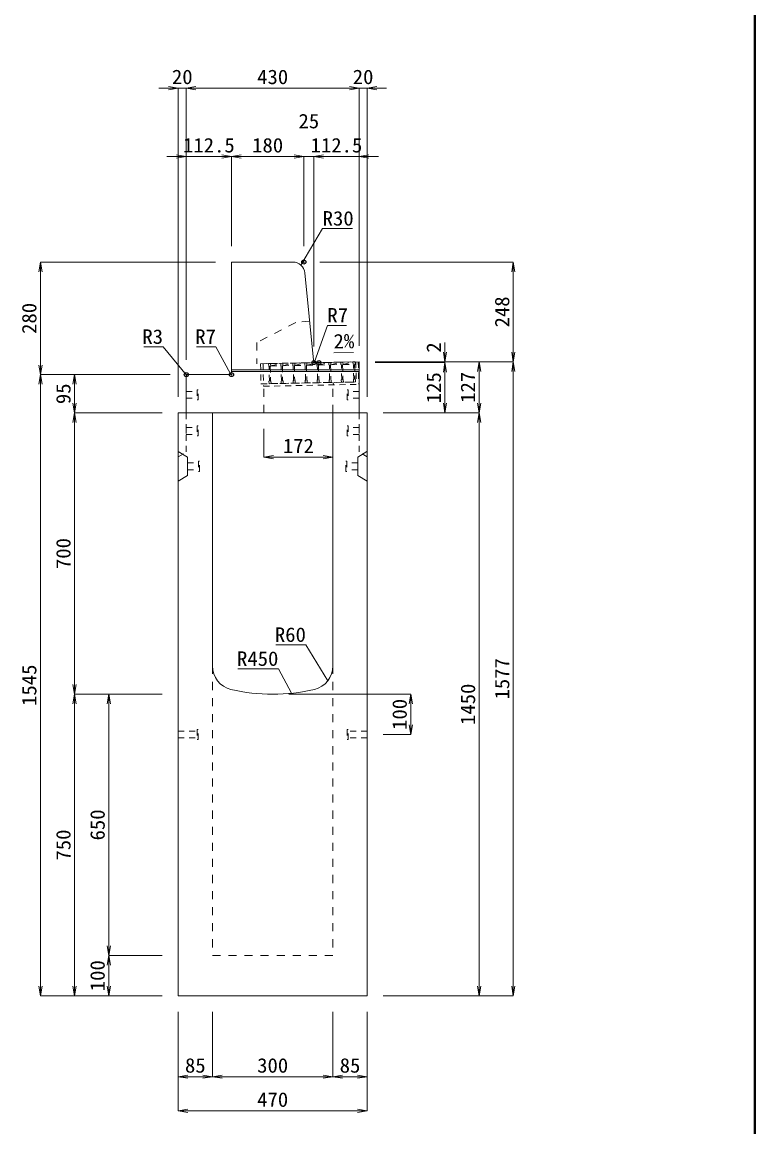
# Model space of a CAD drawing. Units: millimetres at full size; some dimension numbers follow another scale. Extents: x -18734 to 51600, y -18820 to 17820.
# Drawn here: x 22776 to 24600, y 12324 to 15072 of the extents above; entities that cross this region are included whole.
import ezdxf
from ezdxf.enums import TextEntityAlignment as Align

# ---------------------------------------------------------------- set-up
doc = ezdxf.new("R2010")
doc.units = ezdxf.units.MM
doc.header["$LTSCALE"] = 20
doc.header["$PDMODE"] = 32
doc.header["$PDSIZE"] = 10
doc.linetypes.add('USER1', pattern=[2, 1, -1])
doc.linetypes.add('USER2', pattern=[1.35, 0.75, -0.6])
for name, color, linetype, lineweight in [('インサート', 3, 'USER2', 9), ('グレーチング', 7, 'USER2', 5), ('受枠', 3, 'USER2', 9), ('図枠', 7, 'Continuous', 5), ('寸法線', 7, 'Continuous', 13), ('引出線', 4, 'Continuous', 13), ('本体', 2, 'Continuous', 13), ('目地', 132, 'Continuous', 5)]:
    doc.layers.add(name, color=color, linetype=linetype, lineweight=lineweight)
doc.layers.add('作業エリア', color=11, linetype='Continuous')
doc.styles.add('ＭＳ 明朝', font='')
doc.styles.get('ＭＳ 明朝').set_extended_font_data('MS Mincho')

# ---------------------------------------------------------------- blocks, each defined once
blk = doc.blocks.new('open_arrow')
at = {"color": 0, "linetype": 'Continuous', "lineweight": -2}
blk.add_lwpolyline([(7.5, 1.25), (0, 0), (7.5, -1.25)], dxfattribs=at)

msp = doc.modelspace()

# ---------------------------------------------------------------- linework, layer by layer
at = {"layer": 'インサート'}
for p, q in [((23185, 14153.5), (23212, 14153.5)), ((23185, 14153.5), (23185, 14136.5)), ((23215, 14157.5), (23212, 14157.5)), ((23212, 14157.5), (23212, 14132.5)), ((23215, 14132.5), (23215, 14157.5)), ((23585, 14157.5), (23588, 14157.5)), ((23585, 14132.5), (23585, 14157.5)), ((23588, 14157.5), (23588, 14132.5)), ((23615, 14153.5), (23588, 14153.5)), ((23615, 14153.5), (23615, 14136.5)), ((23185, 14136.5), (23212, 14136.5)), ((23212, 14132.5), (23215, 14132.5)), ((23588, 14132.5), (23585, 14132.5)), ((23615, 14136.5), (23588, 14136.5)), ((23185, 14063.5), (23212, 14063.5)), ((23185, 14063.5), (23185, 14046.5)), ((23185, 14046.5), (23212, 14046.5)), ((23215, 14067.5), (23212, 14067.5)), ((23212, 14067.5), (23212, 14042.5)), ((23215, 14042.5), (23215, 14067.5)), ((23585, 14067.5), (23588, 14067.5)), ((23585, 14042.5), (23585, 14067.5)), ((23588, 14067.5), (23588, 14042.5)), ((23615, 14063.5), (23588, 14063.5)), ((23615, 14046.5), (23588, 14046.5)), ((23615, 14063.5), (23615, 14046.5)), ((23212, 14042.5), (23215, 14042.5)), ((23588, 14042.5), (23585, 14042.5)), ((23188.2, 13975.5), (23215.2, 13975.5)), ((23188.2, 13975.5), (23188.2, 13958.5)), ((23218.2, 13979.5), (23215.2, 13979.5)), ((23215.2, 13979.5), (23215.2, 13954.5)), ((23218.2, 13954.5), (23218.2, 13979.5)), ((23581.8, 13979.5), (23584.8, 13979.5)), ((23581.8, 13954.5), (23581.8, 13979.5)), ((23584.8, 13979.5), (23584.8, 13954.5)), ((23611.8, 13975.5), (23584.8, 13975.5)), ((23611.8, 13975.5), (23611.8, 13958.5)), ((23188.2, 13958.5), (23215.2, 13958.5)), ((23215.2, 13954.5), (23218.2, 13954.5)), ((23584.8, 13954.5), (23581.8, 13954.5)), ((23611.8, 13958.5), (23584.8, 13958.5)), ((23165, 13308.5), (23212, 13308.5)), ((23165, 13308.5), (23165, 13291.5)), ((23215, 13312.5), (23212, 13312.5)), ((23212, 13312.5), (23212, 13287.5)), ((23215, 13287.5), (23215, 13312.5)), ((23588, 13312.5), (23585, 13312.5)), ((23585, 13312.5), (23585, 13287.5)), ((23588, 13287.5), (23588, 13312.5)), ((23635, 13308.5), (23588, 13308.5)), ((23635, 13291.5), (23635, 13308.5)), ((23165, 13291.5), (23212, 13291.5)), ((23212, 13287.5), (23215, 13287.5)), ((23585, 13287.5), (23588, 13287.5)), ((23635, 13291.5), (23588, 13291.5))]:
    msp.add_line(p, q, dxfattribs=at)
at = {"layer": 'グレーチング'}
for p, q in [((23389.92, 14222.5), (23604.88, 14226.8)), ((23395.04, 14216.6), (23419.92, 14223.1)), ((23395.04, 14216.6), (23420.04, 14217.1)), ((23425.04, 14217.2), (23449.91, 14223.7)), ((23425.04, 14217.2), (23450.03, 14217.7)), ((23455.03, 14217.8), (23479.91, 14224.3)), ((23455.03, 14217.8), (23480.03, 14218.3)), ((23485.03, 14218.4), (23509.9, 14224.9)), ((23485.03, 14218.4), (23510.02, 14218.9)), ((23515.02, 14219), (23539.89, 14225.5)), ((23515.02, 14219), (23540.01, 14219.5)), ((23545.01, 14219.6), (23569.89, 14226.1)), ((23545.01, 14219.6), (23570.01, 14220.1)), ((23575.01, 14220.2), (23599.88, 14226.7)), ((23575.01, 14220.2), (23600, 14220.7)), ((23390.92, 14172.51), (23605.88, 14176.81))]:
    msp.add_line(p, q, dxfattribs=at)
for points in [[(23389.92, 14222.5), (23394.92, 14222.6), (23395.04, 14216.6), (23394.06, 14215.58), (23394.78, 14179.59), (23395.8, 14178.61), (23395.92, 14172.61), (23390.92, 14172.51), (23390.8, 14178.51), (23391.78, 14179.53), (23391.06, 14215.52), (23390.04, 14216.5)], [(23419.92, 14223.1), (23424.92, 14223.2), (23425.04, 14217.2), (23424.06, 14216.18), (23424.78, 14180.19), (23425.8, 14179.21), (23425.92, 14173.21), (23420.92, 14173.11), (23420.8, 14179.11), (23421.78, 14180.13), (23421.06, 14216.12), (23420.04, 14217.1)], [(23449.91, 14223.7), (23454.91, 14223.8), (23455.03, 14217.8), (23454.05, 14216.78), (23454.77, 14180.79), (23455.79, 14179.81), (23455.91, 14173.81), (23450.91, 14173.71), (23450.79, 14179.71), (23451.77, 14180.73), (23451.05, 14216.72), (23450.03, 14217.7)], [(23479.91, 14224.3), (23484.91, 14224.4), (23485.03, 14218.4), (23484.05, 14217.38), (23484.77, 14181.39), (23485.79, 14180.41), (23485.91, 14174.41), (23480.91, 14174.31), (23480.79, 14180.31), (23481.77, 14181.33), (23481.05, 14217.32), (23480.03, 14218.3)], [(23509.9, 14224.9), (23514.9, 14225), (23515.02, 14219), (23514.04, 14217.98), (23514.76, 14181.99), (23515.78, 14181.01), (23515.9, 14175.01), (23510.9, 14174.91), (23510.78, 14180.91), (23511.76, 14181.93), (23511.04, 14217.92), (23510.02, 14218.9)], [(23539.89, 14225.5), (23544.89, 14225.6), (23545.01, 14219.6), (23544.03, 14218.58), (23544.75, 14182.59), (23545.77, 14181.61), (23545.89, 14175.61), (23540.89, 14175.51), (23540.77, 14181.51), (23541.75, 14182.53), (23541.03, 14218.52), (23540.01, 14219.5)], [(23569.89, 14226.1), (23574.89, 14226.2), (23575.01, 14220.2), (23574.03, 14219.18), (23574.75, 14183.19), (23575.77, 14182.21), (23575.89, 14176.21), (23570.89, 14176.11), (23570.77, 14182.11), (23571.75, 14183.13), (23571.03, 14219.12), (23570.01, 14220.1)], [(23599.88, 14226.7), (23604.88, 14226.8), (23605, 14220.8), (23604.02, 14219.78), (23604.74, 14183.79), (23605.76, 14182.81), (23605.88, 14176.81), (23600.88, 14176.71), (23600.76, 14182.71), (23601.74, 14183.73), (23601.02, 14219.72), (23600, 14220.7)]]:
    msp.add_lwpolyline(points, close=True, dxfattribs=at)
at = {"layer": '作業エリア'}
for p in [(23477.5, 14475), (23502.5, 14225), (23515, 14225), (23185, 14195), (23297.5, 14195)]:
    msp.add_point(p, dxfattribs=at)
at = {"layer": '受枠'}
for p, q in [((23369.93, 14222.1), (23612.88, 14226.96)), ((23369.93, 14222.1), (23370.93, 14172.11)), ((23375.93, 14222.22), (23377.05, 14166.23)), ((23606.88, 14226.84), (23607.88, 14176.85)), ((23612.88, 14226.96), (23614, 14170.97)), ((23370.93, 14172.11), (23607.88, 14176.85)), ((23377.05, 14166.23), (23614, 14170.97)), ((23550.89, 14175.71), (23551.01, 14169.71))]:
    msp.add_line(p, q, dxfattribs=at)
at = {"layer": '図枠', "lineweight": 40}
msp.add_line((24600, 600), (24600, 17220), dxfattribs=at)
at = {"layer": '寸法線'}
for p, q in [((23233, 14907.69), (23117, 14907.69)), ((23165, 14140), (23165, 14907.69)), ((23185, 14907.69), (23615, 14907.69)), ((23185, 14232), (23185, 14907.69)), ((23185, 14232), (23185, 14907.69)), ((23567, 14907.69), (23683, 14907.69)), ((23615, 14267), (23615, 14907.69)), ((23615, 14267), (23615, 14907.69)), ((23635, 14140), (23635, 14907.69)), ((23137, 14737.69), (23297.5, 14737.69)), ((23185, 14232), (23185, 14737.69)), ((23297.5, 14737.69), (23477.5, 14737.69)), ((23297.5, 14515), (23297.5, 14737.69)), ((23297.5, 14515), (23297.5, 14737.69)), ((23429.5, 14737.69), (23550.5, 14737.69)), ((23477.5, 14515), (23477.5, 14737.69)), ((23477.5, 14515), (23477.5, 14737.69)), ((23502.5, 14265), (23502.5, 14737.69)), ((23502.5, 14737.69), (23663, 14737.69)), ((23502.5, 14265), (23502.5, 14737.69)), ((23615, 14267), (23615, 14737.69)), ((22822.06, 14195), (22822.06, 14475)), ((23257.5, 14475), (22822.06, 14475)), ((23517.5, 14475), (23998.78, 14475)), ((23998.78, 14227), (23998.78, 14475)), ((23828.78, 14177), (23828.78, 14275)), ((23655, 14227), (23998.78, 14227)), ((23655, 14227), (23913.78, 14227)), ((23655, 14227), (23828.78, 14227)), ((23655, 14227), (23998.78, 14227)), ((23655, 14225), (23828.78, 14225)), ((23655, 14225), (23828.78, 14225)), ((23828.78, 14100), (23828.78, 14225)), ((23913.78, 14100), (23913.78, 14227)), ((23998.78, 14227), (23998.78, 12650)), ((22822.06, 12650), (22822.06, 14195)), ((23145, 14195), (22822.06, 14195)), ((23145, 14195), (22822.06, 14195)), ((22907.06, 14100), (22907.06, 14195)), ((23145, 14195), (22907.06, 14195)), ((22907.06, 14100), (22907.06, 13400)), ((23125, 14100), (22907.06, 14100)), ((23125, 14100), (22907.06, 14100)), ((23675, 14100), (23913.78, 14100)), ((23675, 14100), (23913.78, 14100)), ((23675, 14100), (23828.78, 14100)), ((23913.78, 14100), (23913.78, 12650)), ((23378, 14060), (23378, 13989.77)), ((23378, 13989.77), (23550, 13989.77)), ((23125, 13400), (22907.06, 13400)), ((22907.06, 12650), (22907.06, 13400)), ((23125, 13400), (22907.06, 13400)), ((22992.06, 13400), (22992.06, 12750)), ((23125, 13400), (22992.06, 13400)), ((23440, 13400), (23743.78, 13400)), ((23743.78, 13400), (23743.78, 13300)), ((23675, 13300), (23743.78, 13300)), ((23125, 12750), (22992.06, 12750)), ((22992.06, 12750), (22992.06, 12650)), ((23125, 12750), (22992.06, 12750)), ((23125, 12650), (22822.06, 12650)), ((23125, 12650), (22907.06, 12650)), ((23125, 12650), (22992.06, 12650)), ((23675, 12650), (23913.78, 12650)), ((23675, 12650), (23998.78, 12650)), ((23165, 12610), (23165, 12448.84)), ((23165, 12610), (23165, 12363.84)), ((23250, 12610), (23250, 12448.84)), ((23250, 12610), (23250, 12448.84)), ((23550, 12610), (23550, 12448.84)), ((23550, 12610), (23550, 12448.84)), ((23635, 12610), (23635, 12448.84)), ((23635, 12610), (23635, 12363.84)), ((23165, 12448.84), (23250, 12448.84)), ((23250, 12448.84), (23550, 12448.84)), ((23550, 12448.84), (23635, 12448.84)), ((23165, 12363.84), (23635, 12363.84))]:
    msp.add_line(p, q, dxfattribs=at)
at = {"layer": '引出線'}
for points in [[(23470.48, 14467.24), (23524.33, 14558.64), (23599, 14558.64)], [(23504.14, 14226.81), (23536.08, 14317.58), (23584.01, 14317.58)], [(23185.88, 14194.12), (23127.15, 14264.49), (23079.43, 14264.49)], [(23295.45, 14197.05), (23258.75, 14264.49), (23210.82, 14264.49)], [(23552.12, 14249.12), (23600.83, 14250.1), (23552.08, 14249.12)], [(23537.07, 13433.32), (23482.66, 13523.21), (23407.98, 13523.21)], [(23446.44, 13402.4), (23414.22, 13463.55), (23313.21, 13463.55)]]:
    msp.add_lwpolyline(points, dxfattribs=at)
at = {"layer": '本体'}
for p, q in [((23297.5, 14475), (23297.5, 14202)), ((23297.5, 14475), (23450.35, 14475)), ((23480.2, 14447.99), (23501.87, 14231.3)), ((23515, 14225), (23508.83, 14225)), ((23615, 14227), (23515, 14225)), ((23615, 14227), (23615, 14100)), ((23185, 14192), (23185, 14100)), ((23290.5, 14195), (23188, 14195)), ((23165, 14100), (23165, 12650)), ((23165, 14100), (23250, 14100)), ((23185, 14100), (23615, 14100)), ((23250, 14100), (23250, 13470.53)), ((23550, 14100), (23635, 14100)), ((23550, 14100), (23550, 13470.53)), ((23635, 14100), (23635, 12650)), ((23165, 12650), (23635, 12650))]:
    msp.add_line(p, q, dxfattribs=at)
at = {"layer": '本体', "linetype": 'USER1'}
for p, q in [((23457.5, 14325), (23360.5, 14275)), ((23492.2, 14328), (23457.5, 14325)), ((23360.5, 14275), (23360.5, 14221.91)), ((23515, 14225), (23360.5, 14221.91)), ((23378, 14100), (23378, 14172.25)), ((23550, 14100), (23550, 14175.69))]:
    msp.add_line(p, q, dxfattribs=at)
at = {"layer": '本体', "linetype": 'USER2', "lineweight": 9}
for p, q in [((23185, 14003), (23185, 14100)), ((23615, 14003), (23615, 14100)), ((23165, 13990.5), (23185, 14003)), ((23635, 13990.5), (23615, 14003))]:
    msp.add_line(p, q, dxfattribs=at)
at = {"layer": '本体', "lineweight": 9}
for p, q in [((23165, 14004), (23188.2, 13989.5)), ((23188.2, 13989.5), (23188.2, 13944.5)), ((23634.58, 14003.74), (23611.8, 13989.5)), ((23611.8, 13989.5), (23611.8, 13944.5)), ((23188.2, 13944.5), (23165, 13930)), ((23611.8, 13944.5), (23635, 13930))]:
    msp.add_line(p, q, dxfattribs=at)
at = {"layer": '本体', "linetype": 'USER1', "lineweight": 15}
for p, q in [((23250, 13470.53), (23250, 12750)), ((23550, 13470.53), (23550, 12750)), ((23250, 12750), (23550, 12750))]:
    msp.add_line(p, q, dxfattribs=at)
at = {"layer": '本体'}
for centre, radius, start, end in [((23450.35, 14445), 30, 5.71059, 90), ((23508.83, 14232), 7, 185.71059, 270), ((23188, 14192), 3, 90, 180), ((23290.5, 14202), 7, 270, 0), ((23310, 13470.53), 60, 180, 256.65764), ((23490, 13470.53), 60, 283.34236, 0), ((23400, 13850), 450, 256.65764, 283.34236)]:
    msp.add_arc(centre, radius, start, end, dxfattribs=at)
at = {"layer": '目地'}
for p, q in [((23615, 14207), (23297.5, 14207)), ((23615, 14203), (23297.5, 14203))]:
    msp.add_line(p, q, dxfattribs=at)

# ---------------------------------------------------------------- block references
at = {"layer": '寸法線', "xscale": 3.2, "yscale": 3.2}
for p, rotation in [((23165, 14907.69), 180), ((23615, 14907.69), 180), ((23615, 14907.69), 180), ((23185, 14737.69), 180), ((23297.5, 14737.69), 180), ((23477.5, 14737.69), 180), ((23477.5, 14737.69), 180), ((22822.06, 14475), 270), ((23998.78, 14475), 270), ((23828.78, 14227), 90), ((23998.78, 14227), 90), ((22822.06, 14195), 90), ((23828.78, 14225), 270), ((23828.78, 14225), 270), ((23913.78, 14227), 270), ((23998.78, 14227), 270), ((22822.06, 14195), 270), ((22907.06, 14195), 270), ((22907.06, 14100), 90), ((22907.06, 14100), 270), ((23828.78, 14100), 90), ((23913.78, 14100), 90), ((23913.78, 14100), 270), ((23550, 13989.77), 180), ((22907.06, 13400), 90), ((22907.06, 13400), 270), ((22992.06, 13400), 270), ((23743.78, 13400), 270), ((23743.78, 13300), 90), ((22992.06, 12750), 90), ((22992.06, 12750), 270), ((22822.06, 12650), 90), ((22907.06, 12650), 90), ((22992.06, 12650), 90), ((23913.78, 12650), 90), ((23998.78, 12650), 90), ((23250, 12448.84), 180), ((23550, 12448.84), 180), ((23635, 12448.84), 180), ((23635, 12363.84), 180)]:
    msp.add_blockref('open_arrow', p, dxfattribs=dict(at, rotation=rotation))
for p in [(23185, 14907.69), (23185, 14907.69), (23635, 14907.69), (23297.5, 14737.69), (23502.5, 14737.69), (23502.5, 14737.69), (23615, 14737.69), (23378, 13989.77), (23165, 12448.84), (23250, 12448.84), (23550, 12448.84), (23165, 12363.84)]:
    msp.add_blockref('open_arrow', p, dxfattribs=at)
at = {"layer": '引出線', "xscale": 0.0533, "yscale": 0.0533}
for p, rotation in [((23470.48, 14467.24), 59.5), ((23552.12, 14249.12), 1.1), ((23504.14, 14226.81), 70.6), ((23185.88, 14194.12), 129.8), ((23295.45, 14197.05), 118.6), ((23537.07, 13433.32), 121.2), ((23446.44, 13402.4), 117.8)]:
    msp.add_blockref('open_arrow', p, dxfattribs=dict(at, rotation=rotation))

# ---------------------------------------------------------------- texts
at = {"layer": '寸法線', "style": 'ＭＳ 明朝', "width": 1.05}
for s, p in [('20', (23175, 14935.69)), ('430', (23400, 14935.69)), ('20', (23625, 14935.69)), ('25', (23490, 14825.69)), ('112.5', (23241.25, 14765.69)), ('180', (23387.5, 14765.69)), ('112.5', (23558.75, 14765.69)), ('172', (23464, 14017.77)), ('85', (23207.5, 12476.84)), ('300', (23400, 12476.84)), ('85', (23592.5, 12476.84)), ('470', (23400, 12391.84))]:
    msp.add_text(s, height=36.03, dxfattribs=at).set_placement(p, align=Align.MIDDLE_CENTER)
for s, p in [('248', (23970.78, 14351)), ('280', (22794.06, 14335)), ('2', (23800.78, 14262.59)), ('125', (23800.78, 14162.5)), ('127', (23885.78, 14163.5)), ('95', (22879.06, 14147.5)), ('700', (22879.06, 13750)), ('1545', (22794.06, 13422.5)), ('1577', (23970.78, 13438.5)), ('1450', (23885.78, 13375)), ('100', (23715.78, 13350)), ('650', (22964.06, 13075)), ('750', (22879.06, 13025)), ('100', (22964.06, 12700))]:
    msp.add_text(s, height=36.03, rotation=90, dxfattribs=at).set_placement(p, align=Align.MIDDLE_CENTER)
at = {"layer": '引出線', "style": 'ＭＳ 明朝', "width": 1.05}
for s, p in [('R30', (23524.33, 14601.84)), ('R7', (23536.08, 14360.78))]:
    msp.add_text(s, height=36.03, dxfattribs=at).set_placement(p, align=Align.TOP_LEFT)
for s, p in [('R3', (23127.15, 14307.69)), ('R7', (23258.75, 14307.69)), ('R60', (23482.66, 13566.41)), ('R450', (23414.22, 13506.75))]:
    msp.add_text(s, height=36.03, dxfattribs=at).set_placement(p, align=Align.TOP_RIGHT)
msp.add_text('2%', height=36.03, rotation=1.146, dxfattribs=at).set_placement((23551.15, 14296.02), align=Align.TOP_LEFT)

doc.saveas('drawing.dxf')
